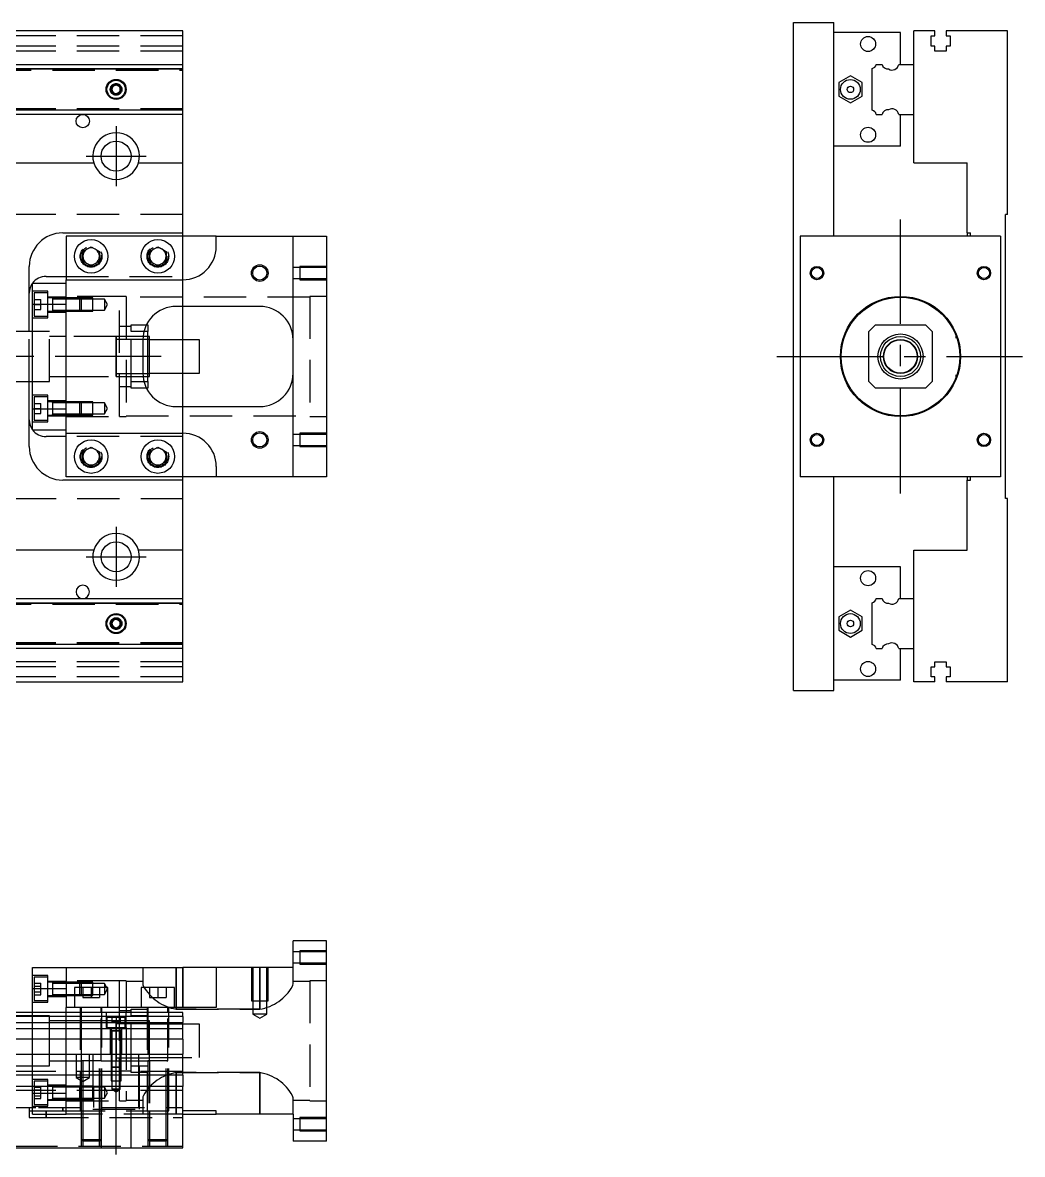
# Model space of a CAD drawing. Extents: x -14 to 771, y -277 to 102.
# Drawn here: x 472 to 771.4, y -239 to 100 of the extents above; entities that cross this region are included whole.
import ezdxf

# ---------------------------------------------------------------- set-up
doc = ezdxf.new("R2010")
doc.units = 0
doc.linetypes.add('CENTER', pattern=[50.8, 31.75, -6.35, 6.35, -6.35])
doc.linetypes.add('DASHED', pattern=[19.05, 12.7, -6.35])
doc.layers.get('0').update_dxf_attribs({"linetype": 'CONTINUOUS'})
doc.layers.add('CENTER', color=1, linetype='CENTER')

msp = doc.modelspace()

# ---------------------------------------------------------------- linework, layer by layer
at = {"color": 7, "linetype": 'CONTINUOUS'}
for p, q in [((702.89, 100), (714.89, 100)), ((702.89, -100), (702.89, 100)), ((714.89, 36), (714.89, 100)), ((520, 97.5), (360, 97.5)), ((520, 87.5), (520, 97.5)), ((734.89, 97), (714.89, 97)), ((734.89, 87.5), (734.89, 97)), ((738.89, 87.5), (738.89, 97.5)), ((745.19, 97.5), (738.89, 97.5)), ((744.04, 96), (745.19, 96)), ((744.04, 93), (744.04, 96)), ((745.19, 96), (745.19, 97.5)), ((748.59, 97.5), (748.59, 96)), ((766.89, 97.5), (748.59, 97.5)), ((748.59, 96), (749.74, 96)), ((749.74, 96), (749.74, 93)), ((766.89, 42.5), (766.89, 97.5)), ((745.19, 93), (744.04, 93)), ((745.19, 91.5), (745.19, 93)), ((748.59, 93), (748.59, 91.5)), ((749.74, 93), (748.59, 93)), ((748.59, 91.5), (745.19, 91.5)), ((360, 87.5), (520, 87.5)), ((360, 86.247728), (520, 86.247728)), ((520, 86.247728), (520, 87.5)), ((520, 73.752272), (520, 86.247728)), ((726.39, 73.752272), (726.39, 86.247728)), ((727.642272, 87.5), (729.41668, 87.5)), ((734.367372, 87.5), (738.89, 87.5)), ((738.89, 72.5), (738.89, 87.5)), ((738.89, 72.5), (738.89, 87.5)), ((498.75, 80.721688), (500, 81.443376)), ((500, 81.443376), (501.25, 80.721688)), ((716.38996, 82.020726), (716.389959, 77.979274)), ((719.88996, 84.041452), (716.38996, 82.020726)), ((723.389959, 82.020726), (719.88996, 84.041452)), ((723.389959, 77.979274), (723.389959, 82.020726)), ((498.75, 79.278312), (498.75, 80.721688)), ((500, 78.556624), (498.75, 79.278312)), ((501.25, 79.278312), (500, 78.556624)), ((501.25, 80.721688), (501.25, 79.278312)), ((716.389959, 77.979274), (719.88996, 75.958548)), ((719.88996, 75.958548), (723.389959, 77.979274)), ((520, 73.752272), (360, 73.752272)), ((520, 72.5), (360, 72.5)), ((520, 72.5), (520, 73.752272)), ((520, 58), (520, 72.5)), ((727.642272, 72.5), (729.41668, 72.5)), ((734.367372, 72.5), (738.89, 72.5)), ((734.89, 63), (734.89, 72.5)), ((738.89, 58), (738.89, 72.5)), ((734.89, 63), (714.89, 63)), ((386.708204, 58), (493.291796, 58)), ((506.708204, 58), (520, 58)), ((520, 37), (520, 58)), ((738.89, 58), (754.89, 58)), ((754.89, 37), (754.89, 58)), ((766.89, 42.5), (766.39, 42.5)), ((766.39, -42.5), (766.39, 42.5)), ((484, 37), (520, 37)), ((485, 36), (485, 23)), ((530, 36), (485, 36)), ((520, 36), (520, 37)), ((530, 33), (530, 36)), ((530, 36), (553, 36)), ((553, -36), (553, 36)), ((553, 36), (563, 36)), ((563, 36), (563, -36)), ((704.89, 36), (704.89, -36)), ((764.89, 36), (704.89, 36)), ((754.89, 37), (755.89, 37)), ((754.89, 37), (754.89, 36)), ((755.89, 36), (755.89, 37)), ((764.89, 36), (764.89, -36)), ((490, 31.443376), (492.5, 32.886752)), ((490, 28.556624), (490, 31.443376)), ((492.5, 32.886752), (495, 31.443376)), ((495, 31.443376), (495, 28.556624)), ((510, 31.443376), (512.5, 32.886752)), ((510, 28.556624), (510, 31.443376)), ((512.5, 32.886752), (515, 31.443376)), ((515, 31.443376), (515, 28.556624)), ((492.5, 27.113248), (490, 28.556624)), ((495, 28.556624), (492.5, 27.113248)), ((512.5, 27.113248), (510, 28.556624)), ((515, 28.556624), (512.5, 27.113248)), ((474, 7.5), (474, 27)), ((479, 24), (485, 24)), ((475, 22), (485, 22)), ((475, 15.652476), (475, 22)), ((485, 15.652476), (485, 23)), ((485, 23), (520, 23)), ((475, 15.652476), (485, 15.652476)), ((475, -15.652476), (475, 15.652476)), ((485, -15.652476), (485, 15.652476)), ((485, -15.652476), (485, 15.652476)), ((543, 15), (518, 15)), ((520, 5), (520, 15)), ((475, 7.5), (470, 7.5)), ((509.5, 7.5), (508.317542, 7.5)), ((509.069714, 9.5), (509.5, 9.5)), ((509.5, 9.5), (509.5, 7.5)), ((509.5, -7.5), (509.5, 7.5)), ((727.39, 9.5), (725.39, 7.5)), ((725.39, -7.5), (725.39, 7.5)), ((727.39, 9.5), (742.39, 9.5)), ((744.39, 7.5), (742.39, 9.5)), ((744.39, 7.5), (744.39, -7.5)), ((751.49, 6.959886), (751.49, 6.285102)), ((508, 5), (508, -5)), ((509.5, 5.125), (508.000782, 5.125)), ((509.5, 6), (508.050126, 6)), ((510, 6), (509.5, 6)), ((510, 5.125), (509.5, 5.125)), ((510, -6), (510, 6)), ((525, 5), (510, 5)), ((525, -5), (525, 5)), ((751.49, 6.285102), (751.49, 5.499994)), ((508.000782, -5.125), (509.5, -5.125)), ((508.050126, -6), (509.5, -6)), ((509.5, -5.125), (510, -5.125)), ((509.5, -6), (510, -6)), ((510, -5), (525, -5)), ((520, -15), (520, -5)), ((751.49, -5.499994), (751.49, -5.500852)), ((751.49, -5.500852), (751.49, -6.285102)), ((751.49, -6.285102), (751.49, -6.959886)), ((470, -7.5), (475, -7.5)), ((474, -27), (474, -7.5)), ((508.317542, -7.5), (509.5, -7.5)), ((509.5, -9.5), (509.069714, -9.5)), ((509.5, -7.5), (509.5, -9.5)), ((725.39, -7.5), (727.39, -9.5)), ((742.39, -9.5), (727.39, -9.5)), ((742.39, -9.5), (744.39, -7.5)), ((480.9, -13.556344), (480.9, -17.556354)), ((475, -15.652476), (485, -15.652476)), ((475, -22), (475, -15.652476)), ((485, -23), (485, -15.652476)), ((518, -15), (543, -15)), ((475, -22), (485, -22)), ((485, -23), (520, -23)), ((485, -36), (485, -23)), ((485, -24), (479, -24)), ((490, -28.556624), (492.5, -27.113248)), ((492.5, -27.113248), (495, -28.556624)), ((510, -28.556624), (512.5, -27.113248)), ((512.5, -27.113248), (515, -28.556624)), ((490, -31.443376), (490, -28.556624)), ((495, -28.556624), (495, -31.443376)), ((510, -31.443376), (510, -28.556624)), ((515, -28.556624), (515, -31.443376)), ((492.5, -32.886752), (490, -31.443376)), ((495, -31.443376), (492.5, -32.886752)), ((512.5, -32.886752), (510, -31.443376)), ((515, -31.443376), (512.5, -32.886752)), ((530, -33), (530, -36)), ((520, -37), (484, -37)), ((530, -36), (485, -36)), ((520, -37), (520, -36)), ((520, -58), (520, -37)), ((553, -36), (530, -36)), ((563, -36), (553, -36)), ((764.89, -36), (704.89, -36)), ((714.89, -100), (714.89, -36)), ((754.89, -36), (754.89, -37)), ((754.89, -58), (754.89, -37)), ((754.89, -37), (755.89, -37)), ((755.89, -37), (755.89, -36)), ((766.89, -42.5), (766.39, -42.5)), ((766.89, -97.5), (766.89, -42.5)), ((493.291796, -58), (386.708204, -58)), ((520, -58), (506.708204, -58)), ((520, -72.5), (520, -58)), ((738.89, -72.5), (738.89, -58)), ((738.89, -58), (754.89, -58)), ((734.89, -63), (714.89, -63)), ((734.89, -72.5), (734.89, -63)), ((360, -72.5), (520, -72.5)), ((360, -73.752272), (520, -73.752272)), ((520, -73.752272), (520, -72.5)), ((520, -86.247728), (520, -73.752272)), ((726.39, -86.247728), (726.39, -73.752272)), ((727.642272, -72.5), (729.41668, -72.5)), ((734.367372, -72.5), (738.89, -72.5)), ((738.89, -87.5), (738.89, -72.5)), ((738.89, -87.5), (738.89, -72.5)), ((719.88996, -75.958548), (716.38996, -77.979274)), ((723.389959, -77.979274), (719.88996, -75.958548)), ((498.75, -79.278312), (500, -78.556624)), ((498.75, -80.721688), (498.75, -79.278312)), ((500, -81.443376), (498.75, -80.721688)), ((500, -78.556624), (501.25, -79.278312)), ((501.25, -80.721688), (500, -81.443376)), ((501.25, -79.278312), (501.25, -80.721688)), ((716.38996, -77.979274), (716.389959, -82.020726)), ((723.389959, -82.020726), (723.389959, -77.979274)), ((716.389959, -82.020726), (719.88996, -84.041452)), ((719.88996, -84.041452), (723.389959, -82.020726)), ((520, -86.247728), (360, -86.247728)), ((520, -87.5), (360, -87.5)), ((520, -87.5), (520, -86.247728)), ((520, -97.5), (520, -87.5)), ((727.642272, -87.5), (729.41668, -87.5)), ((734.367372, -87.5), (738.89, -87.5)), ((734.89, -97), (734.89, -87.5)), ((738.89, -97.5), (738.89, -87.5)), ((745.19, -91.5), (748.59, -91.5)), ((745.19, -93), (745.19, -91.5)), ((748.59, -91.5), (748.59, -93)), ((744.04, -93), (745.19, -93)), ((744.04, -96), (744.04, -93)), ((748.59, -93), (749.74, -93)), ((749.74, -93), (749.74, -96)), ((360, -97.5), (520, -97.5)), ((734.89, -97), (714.89, -97)), ((745.19, -97.5), (738.89, -97.5)), ((745.19, -96), (744.04, -96)), ((745.19, -97.5), (745.19, -96)), ((748.59, -96), (748.59, -97.5)), ((749.74, -96), (748.59, -96)), ((766.89, -97.5), (748.59, -97.5)), ((702.89, -100), (714.89, -100)), ((553, -182.99), (553, -174.99)), ((563, -174.99), (553, -174.99)), ((563, -234.99), (563, -174.99)), ((475, -182.99), (485, -182.99)), ((475, -189.337524), (475, -182.99)), ((485, -182.99), (485, -194.99)), ((485, -182.99), (520, -182.99)), ((520, -194.99), (520, -182.99)), ((530, -182.99), (520, -182.99)), ((530, -182.99), (530, -194.99)), ((553, -182.99), (530, -182.99)), ((475, -196.49), (475, -189.337524)), ((475, -189.337524), (485, -189.337524)), ((480.9, -187.433646), (480.9, -188.01866)), ((485, -187.78365), (480.9, -187.78365)), ((480.9, -188.01866), (480.9, -189.293604)), ((480.9, -189.293604), (480.9, -189.573698)), ((480.9, -189.573698), (480.9, -190.848714)), ((489.5, -187.78365), (485, -187.78365)), ((497.5, -188.99), (487.5, -188.99)), ((487.5, -188.99), (487.5, -194.99)), ((497.5, -194.99), (497.5, -188.99)), ((517.5, -188.99), (507.5, -188.99)), ((507.5, -188.99), (507.5, -194.99)), ((517.5, -194.99), (517.5, -188.99)), ((480.9, -190.848714), (480.9, -191.433656)), ((480.9, -191.08365), (485, -191.08365)), ((485, -191.08365), (487.5, -191.08365)), ((487.5, -191.08365), (489.5, -191.08365)), ((520, -196.49), (353.5, -196.49)), ((485, -196.49), (485, -194.99)), ((530, -194.99), (485, -194.99)), ((520, -197.742272), (520, -196.49)), ((520, -197.742272), (353.5, -197.742272)), ((353.5, -199.51668), (520, -199.51668)), ((500, -204.99), (500, -198.989994)), ((520, -197.742272), (520, -199.51668)), ((520, -201.413076), (520, -199.51668)), ((520, -201.413076), (353.5, -201.413076)), ((520, -204.467372), (520, -201.413076)), ((520, -204.467372), (353.5, -204.467372)), ((520, -204.467372), (520, -208.99)), ((0, -208.99), (520, -208.99)), ((520, -215.29), (520, -208.99)), ((515.500006, -210.99), (509.499994, -210.99)), ((520, -215.29), (0, -215.29)), ((520, -215.29), (520, -218.69)), ((520, -218.69), (0, -218.69)), ((480.9, -218.546344), (480.9, -218.69)), ((480.9, -218.69), (480.9, -219.13136)), ((489.5, -218.89635), (485, -218.89635)), ((520, -236.99), (520, -218.69)), ((480.9, -220.406302), (480.9, -220.686396)), ((480.9, -221.961412), (480.9, -222.546354)), ((530, -225.99), (520, -225.99)), ((520, -226.99), (530, -226.99)), ((530, -226.99), (530, -225.99)), ((553, -226.99), (530, -226.99)), ((553, -226.99), (553, -234.99)), ((0, -236.99), (520, -236.99)), ((563, -234.99), (553, -234.99))]:
    msp.add_line(p, q, dxfattribs=at)
at = {"color": 3, "linetype": 'DASHED'}
for p, q in [((520, 96), (0, 96)), ((520, 93), (0, 93)), ((520, 91.5), (0, 91.5)), ((328.5, 86.1), (520, 86.1)), ((328.5, 85.8), (520, 85.8)), ((360, 86.1147), (520, 86.1147)), ((501.477374, 80.25955), (501.5, 80)), ((520, 74.2), (328.5, 74.2)), ((520, 73.9), (328.5, 73.9)), ((520, 73.8853), (360, 73.8853)), ((520, 42.5), (12.1, 42.5)), ((520, 24), (520, 36)), ((495.477798, 30.364306), (495.5, 30)), ((509.5, 30), (509.520026, 30.346056)), ((485, 24), (520, 24)), ((520, 23), (520, 24)), ((555, 26.65), (553, 26.65)), ((555, 26.999994), (555, 23.000006)), ((563, 26.999994), (555, 26.999994)), ((563, 26.65), (555, 26.65)), ((485, 15.652476), (485, 22)), ((520, 15), (520, 23)), ((553, 23.35), (555, 23.35)), ((555, 23.35), (563, 23.35)), ((555, 23.000006), (563, 23.000006)), ((479.5, 19.55635), (475, 19.55635)), ((475.5, 19.05635), (475.5, 12.05635)), ((479.5, 19.05635), (475.5, 19.05635)), ((475.5, 17.05635), (477.5, 17.05635)), ((477.5, 15.55635), (477.5, 17.05635)), ((479.5, 11.55635), (479.5, 19.55635)), ((485, 17.80635), (479.5, 17.80635)), ((480.9, 17.55635), (479.5, 17.55635)), ((480.9, 17.55635), (480.895, 17.55635)), ((480.9, 17.556354), (480.9, 13.556344)), ((480.9, 17.55635), (480.9, 17.339888)), ((480.905, 17.55635), (480.9, 17.55635)), ((485, 17.55635), (480.9, 17.55635)), ((480.9, 17.339888), (480.9, 13.77281)), ((485, 17.20635), (480.9, 17.20635)), ((501, 18), (485, 18)), ((489.15, 17.55635), (485, 17.55635)), ((489.150006, 17.556344), (485, 17.556344)), ((489.5, 17.20635), (485, 17.20635)), ((489.15, 13.55635), (489.15, 17.55635)), ((489.5, 17.20635), (489.15, 17.55635)), ((493, 17.556344), (489.150006, 17.556344)), ((489.5, 17.20635), (489.5, 13.90635)), ((493, 17.20635), (489.5, 17.20635)), ((493, 13.556354), (493, 17.556344)), ((496.5, 17.20635), (493, 17.20635)), ((496.5, 17.20635), (496.5, 13.90635)), ((497.452628, 15.55635), (496.5, 17.20635)), ((501, -18), (501, 18)), ((503, 18), (501, 18)), ((503, 18), (503, -18)), ((558, 17.75), (503, 17.75)), ((558, 18), (558, -18)), ((563, 18), (558, 18)), ((475.5, 15.55635), (477.5, 15.55635)), ((475.5, 14.05635), (477.5, 14.05635)), ((477.5, 14.05635), (477.5, 15.55635)), ((480.9, 13.90635), (485, 13.90635)), ((480.9, 13.77281), (480.9, 13.55635)), ((485, 13.90635), (489.5, 13.90635)), ((489.15, 13.55635), (489.5, 13.90635)), ((489.5, 13.90635), (493, 13.90635)), ((493, 13.90635), (496.5, 13.90635)), ((496.5, 13.90635), (497.452628, 15.55635)), ((475, 11.55635), (479.5, 11.55635)), ((475.5, 12.05635), (479.5, 12.05635)), ((479.5, 13.55635), (480.9, 13.55635)), ((479.5, 13.30635), (485, 13.30635)), ((480.895, 13.55635), (480.9, 13.55635)), ((480.9, 13.55635), (480.905, 13.55635)), ((480.9, 13.55635), (485, 13.55635)), ((485, 13.556354), (489.15, 13.556354)), ((485, 13.55635), (489.15, 13.55635)), ((489.15, 13.556354), (493, 13.556354)), ((474, -7.5), (474, 7.5)), ((480, 7.5), (475, 7.5)), ((480, -7.5), (480, 7.5)), ((504.5, 9), (501, 9)), ((504.5, 9.5), (509.069714, 9.5)), ((504.5, 7.5), (504.5, 9.5)), ((504.5, -7.5), (504.5, 7.5)), ((508.317542, 7.5), (504.5, 7.5)), ((485, 6), (480, 6)), ((500, 6), (485, 6)), ((500, 6), (499.995, 6)), ((500, -6.000006), (500, 6.000006)), ((500, 6), (500, -6)), ((500.005, 6), (500, 6)), ((501, 6), (500, 6)), ((501, 5.125), (500, 5.125)), ((504.5, 6), (501, 6)), ((504.5, 5.125), (501, 5.125)), ((508.050126, 6), (504.5, 6)), ((508.000782, 5.125), (504.5, 5.125)), ((520, -5), (520, 5)), ((480, -6), (485, -6)), ((485, -6), (500, -6)), ((499.995, -6), (500, -6)), ((500, -5.125), (501, -5.125)), ((500, -6), (500.005, -6)), ((500, -6), (501, -6)), ((501, -5.125), (504.5, -5.125)), ((501, -6), (504.5, -6)), ((504.5, -5.125), (508.000782, -5.125)), ((504.5, -6), (508.050126, -6)), ((475, -7.5), (480, -7.5)), ((501, -9), (504.5, -9)), ((504.5, -7.5), (508.317542, -7.5)), ((504.5, -9.5), (504.5, -7.5)), ((509.069714, -9.5), (504.5, -9.5)), ((479.5, -11.55635), (475, -11.55635)), ((475.5, -12.05635), (475.5, -19.05635)), ((479.5, -12.05635), (475.5, -12.05635)), ((479.5, -19.55635), (479.5, -11.55635)), ((485, -13.30635), (479.5, -13.30635)), ((480.9, -13.55635), (479.5, -13.55635)), ((480.9, -13.55635), (480.895, -13.55635)), ((480.9, -13.556344), (480.9, -17.556354)), ((480.9, -13.55635), (480.9, -13.77281)), ((480.9, -13.773058), (480.9, -13.55635)), ((485, -13.55635), (480.9, -13.55635)), ((480.905, -13.55635), (480.9, -13.55635)), ((489.15, -13.55635), (485, -13.55635)), ((489.15, -13.556352), (485, -13.556354)), ((489.15, -17.55635), (489.15, -13.55635)), ((489.5, -13.90635), (489.15, -13.55635)), ((493, -13.556354), (489.15, -13.556352)), ((493, -17.556344), (493, -13.556354)), ((475.5, -14.05635), (477.5, -14.05635)), ((475.5, -15.55635), (477.5, -15.55635)), ((477.5, -15.55635), (477.5, -14.05635)), ((477.5, -17.05635), (477.5, -15.55635)), ((480.9, -13.77281), (480.9, -17.339888)), ((485, -13.90635), (480.9, -13.90635)), ((489.5, -13.90635), (485, -13.90635)), ((485, -22), (485, -15.652476)), ((489.5, -13.90635), (489.5, -17.20635)), ((493, -13.90635), (489.5, -13.90635)), ((496.5, -13.90635), (493, -13.90635)), ((496.5, -13.90635), (496.5, -17.20635)), ((497.452628, -15.55635), (496.5, -13.90635)), ((496.5, -17.20635), (497.452628, -15.55635)), ((520, -23), (520, -15)), ((475, -19.55635), (479.5, -19.55635)), ((475.5, -17.05635), (477.5, -17.05635)), ((475.5, -19.05635), (479.5, -19.05635)), ((479.5, -17.55635), (480.9, -17.55635)), ((479.5, -17.80635), (485, -17.80635)), ((480.895, -17.55635), (480.9, -17.55635)), ((480.9, -17.20635), (485, -17.20635)), ((480.9, -17.55635), (480.9, -17.339682)), ((480.9, -17.339888), (480.9, -17.55635)), ((480.9, -17.55635), (485, -17.55635)), ((480.9, -17.55635), (480.905, -17.55635)), ((485, -17.20635), (489.5, -17.20635)), ((485, -17.556344), (489.15, -17.556346)), ((485, -17.55635), (489.15, -17.55635)), ((485, -18), (501, -18)), ((489.15, -17.55635), (489.5, -17.20635)), ((489.15, -17.556346), (493, -17.556344)), ((489.5, -17.20635), (493, -17.20635)), ((493, -17.20635), (496.5, -17.20635)), ((501, -18), (503, -18)), ((503, -17.75), (558, -17.75)), ((558, -18), (563, -18)), ((520, -24), (520, -23)), ((555, -23.35), (553, -23.35)), ((555, -23.000006), (555, -26.999994)), ((563, -23.000006), (555, -23.000006)), ((563, -23.35), (555, -23.35)), ((520, -24), (485, -24)), ((520, -36), (520, -24)), ((553, -26.65), (555, -26.65)), ((555, -26.65), (563, -26.65)), ((555, -26.999994), (563, -26.999994)), ((489.5, -30), (489.520026, -29.653944)), ((515.477798, -29.635694), (515.5, -30)), ((12.1, -42.5), (520, -42.5)), ((328.5, -73.9), (520, -73.9)), ((328.5, -74.2), (520, -74.2)), ((360, -73.8853), (520, -73.8853)), ((498.5, -80), (498.516134, -79.78059)), ((520, -85.8), (328.5, -85.8)), ((520, -86.1), (328.5, -86.1)), ((520, -86.1147), (360, -86.1147)), ((520, -91.5), (0, -91.5)), ((520, -93), (0, -93)), ((520, -96), (0, -96)), ((555, -178.34), (553, -178.34)), ((555, -177.990006), (555, -181.989994)), ((563, -177.990006), (555, -177.990006)), ((563, -178.34), (555, -178.34)), ((508, -182.99), (508, -187.958778)), ((518, -195.499874), (518, -182.99)), ((518, -182.99), (518, -194.99)), ((520, -182.99), (520, -194.99)), ((540.500006, -182.99), (540.500006, -192.99)), ((540.9, -182.99), (540.9, -192.99)), ((543, -182.99), (543, -195.499874)), ((543, -195.499874), (543, -182.99)), ((545.1, -192.99), (545.1, -182.99)), ((545.499994, -192.99), (545.499994, -182.99)), ((553, -181.64), (555, -181.64)), ((553, -187.958778), (553, -182.99)), ((555, -181.64), (563, -181.64)), ((555, -181.989994), (563, -181.989994)), ((479.5, -185.43365), (475, -185.43365)), ((475.5, -185.93365), (475.5, -189.43365)), ((479.5, -185.93365), (475.5, -185.93365)), ((479.5, -193.43365), (479.5, -185.43365)), ((475.5, -187.7016), (477.5, -187.7016)), ((475.5, -188.567626), (477.5, -188.567626)), ((475.5, -189.43365), (475.5, -192.93365)), ((477.5, -188.567626), (477.5, -187.7016)), ((477.5, -190.299676), (477.5, -188.567626)), ((485, -187.18365), (479.5, -187.18365)), ((480.9, -187.43365), (479.5, -187.43365)), ((480.9, -187.43365), (480.895, -187.43365)), ((480.9, -187.43365), (480.9, -187.650318)), ((480.905, -187.43365), (480.9, -187.43365)), ((485, -187.43365), (480.9, -187.43365)), ((480.9, -187.650318), (480.9, -188.018664)), ((480.9, -188.018664), (480.9, -189.43365)), ((480.9, -189.43365), (480.9, -190.84871)), ((501, -186.99), (485, -186.99)), ((489.15, -187.43365), (485, -187.43365)), ((489.15, -187.433654), (485, -187.433656)), ((489.15, -188.99), (489.15, -187.43365)), ((489.5, -187.78365), (489.15, -187.43365)), ((493, -187.433656), (489.15, -187.433654)), ((489.15, -189.43365), (489.15, -188.99)), ((489.15, -191.43365), (489.15, -189.43365)), ((489.5, -187.78365), (489.5, -188.99)), ((493, -187.78365), (489.5, -187.78365)), ((489.5, -188.99), (489.5, -189.43365)), ((489.5, -189.43365), (489.5, -191.08365)), ((490, -188.99), (490, -191.99)), ((492.5, -188.99), (492.5, -191.99)), ((493, -188.99), (493, -187.433656)), ((496.5, -187.78365), (493, -187.78365)), ((493, -191.433646), (493, -188.99)), ((495, -188.99), (495, -191.99)), ((496.5, -187.78365), (496.5, -191.08365)), ((497.452628, -189.43365), (496.5, -187.78365)), ((496.5, -191.08365), (497.452628, -189.43365)), ((501, -194.99), (501, -186.99)), ((503, -186.99), (501, -186.99)), ((503, -186.99), (503, -196.49)), ((508, -187.24), (503, -187.24)), ((508, -187.958778), (508.034792, -188.2257)), ((508.034792, -188.2257), (508.13642, -188.531226)), ((510, -188.99), (510, -191.99)), ((512.5, -188.99), (512.5, -191.99)), ((515, -188.99), (515, -191.99)), ((552.823178, -188.624328), (552.954746, -188.26671)), ((552.954746, -188.26671), (553, -187.958778)), ((558, -187.24), (553, -187.24)), ((558, -186.99), (558, -222.99)), ((563, -186.99), (558, -186.99)), ((475.5, -190.299676), (477.5, -190.299676)), ((475.5, -191.165702), (477.5, -191.165702)), ((475.5, -192.93365), (479.5, -192.93365)), ((477.5, -191.165702), (477.5, -190.299676)), ((479.5, -191.43365), (480.9, -191.43365)), ((479.5, -191.68365), (485, -191.68365)), ((480.895, -191.43365), (480.9, -191.43365)), ((480.9, -190.84871), (480.9, -191.216942)), ((480.9, -191.216942), (480.9, -191.43365)), ((480.9, -191.43365), (480.905, -191.43365)), ((480.9, -191.43365), (485, -191.43365)), ((485, -191.433646), (487.5, -191.433646)), ((485, -191.43365), (487.5, -191.43365)), ((487.5, -191.433646), (489.15, -191.433648)), ((487.5, -191.43365), (489.15, -191.43365)), ((489.15, -191.43365), (489.5, -191.08365)), ((489.15, -191.433648), (493, -191.433646)), ((489.5, -191.08365), (493, -191.08365)), ((490, -191.99), (492.5, -191.99)), ((492.5, -191.99), (495, -191.99)), ((493, -191.08365), (496.5, -191.08365)), ((510, -191.99), (512.5, -191.99)), ((512.5, -191.99), (515, -191.99)), ((540.500006, -192.99), (545.499994, -192.99)), ((540.9, -192.99), (540.9, -196.99)), ((545.1, -196.99), (545.1, -192.99)), ((475, -193.43365), (479.5, -193.43365)), ((475, -208.99), (475, -196.49)), ((485, -208.99), (485, -196.49)), ((489.25, -194.99), (489.25, -225.99)), ((489.5, -194.99), (489.5, -196.49)), ((489.5, -196.49), (489.5, -208.99)), ((495.5, -196.49), (495.5, -194.99)), ((495.5, -210.995), (495.5, -196.49)), ((495.75, -225.99), (495.75, -194.99)), ((497, -196.49), (497, -200.99)), ((501, -196.49), (501, -194.99)), ((504.5, -195.99), (501, -195.99)), ((501, -197.99), (501, -196.49)), ((503, -200.99), (503, -196.49)), ((504.5, -195.49), (509.5, -195.49)), ((504.5, -196.49), (504.5, -195.49)), ((504.5, -197.49), (504.5, -196.49)), ((509.25, -194.99), (509.25, -225.99)), ((509.5, -194.99), (509.5, -196.49)), ((509.5, -196.49), (509.5, -210.995)), ((515.5, -196.49), (515.5, -194.99)), ((515.5, -210.995), (515.5, -196.49)), ((515.75, -225.99), (515.75, -194.99)), ((518, -194.99), (518, -195.499874)), ((518, -195.499874), (543, -195.499874)), ((543, -195.499874), (518, -195.499874)), ((475, -197.49), (470, -197.49)), ((480, -197.49), (475, -197.49)), ((480, -204.99), (480, -197.49)), ((485, -198.99), (480, -198.99)), ((489.5, -198.99), (485, -198.99)), ((495.5, -198.99), (489.5, -198.99)), ((497.25, -198.99), (495.5, -198.99)), ((502.75, -197.99), (497.25, -197.99)), ((497.25, -197.99), (497.25, -200.99)), ((500.005, -198.99), (497.25, -198.99)), ((498.75, -197.99), (498.75, -199.29)), ((498.75, -199.29), (500, -199.29)), ((501, -198.99), (499.995, -198.99)), ((500, -197.99), (500, -199.29)), ((500, -210.990006), (500, -198.989994)), ((500, -198.99), (500, -204.789946)), ((500, -199.664966), (500, -198.99)), ((500, -199.29), (501.25, -199.29)), ((500, -199.865), (500, -210.115)), ((501, -199.865), (500, -199.865)), ((501, -204.99), (501, -197.99)), ((502.75, -198.99), (501, -198.99)), ((502.75, -199.865), (501, -199.865)), ((501.25, -197.99), (501.25, -199.29)), ((502.75, -200.99), (502.75, -197.99)), ((504.5, -198.99), (502.75, -198.99)), ((504.5, -199.865), (502.75, -199.865)), ((509.5, -197.49), (504.5, -197.49)), ((504.5, -212.49), (504.5, -197.49)), ((509.5, -198.99), (504.5, -198.99)), ((509.5, -199.865), (504.5, -199.865)), ((510, -198.99), (509.5, -198.99)), ((510, -199.865), (509.5, -199.865)), ((510, -204.99), (510, -198.99)), ((515.5, -199.99), (510, -199.99)), ((520, -199.99), (515.5, -199.99)), ((525, -199.99), (520, -199.99)), ((525, -204.99), (525, -199.99)), ((545.1, -196.99), (540.9, -196.99)), ((540.9, -196.99), (543, -198.202436)), ((543, -198.202436), (545.1, -196.99)), ((497, -200.99), (503, -200.99)), ((498.25, -200.99), (498.25, -208.99)), ((501.500006, -201.99), (498.499994, -201.99)), ((499.998804, -201.99), (498.499994, -201.99)), ((498.5, -200.99), (498.5, -201.99)), ((498.5, -201.985), (498.5, -201.99)), ((498.5, -201.99), (498.62467, -201.99)), ((498.624678, -201.99), (498.5, -201.99)), ((498.5, -201.99), (498.5, -201.995)), ((498.5, -201.99), (498.5, -208.99)), ((498.62467, -201.99), (501.375392, -201.99)), ((499.998804, -201.99), (498.624678, -201.99)), ((498.75, -201.99), (498.75, -208.99)), ((501.500006, -201.99), (499.998804, -201.99)), ((501.37533, -201.99), (499.998804, -201.99)), ((501.25, -208.99), (501.25, -201.99)), ((501.5, -201.99), (501.37533, -201.99)), ((501.375392, -201.99), (501.5, -201.99)), ((501.5, -201.99), (501.5, -200.99)), ((501.5, -201.99), (501.5, -201.985)), ((501.5, -201.995), (501.5, -201.99)), ((501.5, -208.99), (501.5, -201.99)), ((501.75, -208.99), (501.75, -200.99)), ((503, -200.99), (503, -222.99)), ((480, -208.99), (480, -204.99)), ((500, -204.789946), (500, -210.99)), ((501, -222.99), (501, -204.99)), ((510, -210.99), (510, -204.99)), ((525, -209.99), (525, -204.99)), ((475, -215.29), (475, -208.99)), ((480, -212.49), (480, -208.99)), ((485, -215.29), (485, -208.99)), ((488, -208.99), (488, -215.99)), ((489.5, -208.99), (489.5, -210.99)), ((492, -215.99), (492, -208.99)), ((493, -208.99), (493, -225.49)), ((498.5, -208.99), (498.5, -212.74)), ((498.500006, -208.99), (498.500006, -212.740006)), ((498.75, -208.99), (498.75, -212.99)), ((500, -210.990006), (500, -210.115)), ((500, -210.115), (510, -210.115)), ((501.25, -212.99), (501.25, -208.99)), ((501.499994, -212.740006), (501.499994, -208.99)), ((501.5, -212.74), (501.5, -208.99)), ((506.708204, -208.99), (506.708204, -215.29)), ((507, -225.49), (507, -208.99)), ((510, -209.99), (525, -209.99)), ((470, -212.49), (475, -212.49)), ((475, -212.49), (476.708204, -212.49)), ((476.708204, -212.49), (480, -212.49)), ((480, -210.99), (485, -210.99)), ((485, -210.99), (489.39999, -210.99)), ((489.39999, -210.99), (489.5, -210.99)), ((495.500006, -210.99), (489.499994, -210.99)), ((489.5, -210.985), (489.5, -210.99)), ((489.849602, -210.99), (489.5, -210.99)), ((489.5, -210.99), (489.5, -210.995)), ((489.5, -210.99), (489.5, -215.29)), ((495.15035, -210.99), (489.849602, -210.99)), ((490, -210.99), (490, -215.29)), ((495, -225.99), (495, -210.99)), ((495.5, -210.99), (495.15035, -210.99)), ((495.5, -225.99), (495.5, -210.985)), ((495.500006, -210.99), (495.60001, -210.99)), ((495.60001, -210.99), (500.005, -210.99)), ((498.5, -212.74), (501.5, -212.74)), ((498.5, -212.74), (498.75, -212.99)), ((498.500006, -212.740006), (498.500006, -215.29)), ((501.25, -212.99), (498.75, -212.99)), ((498.75, -212.99), (498.75, -216.99)), ((499.995, -210.99), (509.39999, -210.99)), ((500.005, -210.99), (509.5, -210.99)), ((501.25, -212.99), (501.5, -212.74)), ((501.25, -216.99), (501.25, -212.99)), ((501.499994, -215.29), (501.499994, -212.740006)), ((504.5, -212.49), (509.5, -212.49)), ((504.5, -214.49), (504.5, -212.49)), ((509.39999, -210.99), (509.5, -210.99)), ((509.5, -210.985), (509.5, -225.99)), ((509.5, -210.99), (509.84965, -210.99)), ((509.849602, -210.99), (509.5, -210.99)), ((515.15035, -210.99), (509.849602, -210.99)), ((510, -210.99), (510, -225.99)), ((515, -225.99), (515, -210.99)), ((515.150204, -210.99), (515.5, -210.99)), ((515.5, -210.99), (515.15035, -210.99)), ((515.5, -225.99), (515.5, -210.985)), ((520, -214.14), (0, -214.14)), ((475, -218.69), (475, -215.29)), ((479.5, -216.54635), (475, -216.54635)), ((479.5, -224.54635), (479.5, -216.54635)), ((485, -218.69), (485, -215.29)), ((492, -215.99), (488, -215.99)), ((488, -215.99), (490, -217.1447)), ((489.5, -215.29), (489.5, -218.69)), ((490, -215.29), (490, -218.69)), ((490, -217.1447), (492, -215.99)), ((498.500006, -215.29), (498.500006, -216.99)), ((501, -213.99), (504.5, -213.99)), ((501.499994, -216.99), (501.499994, -215.29)), ((509.5, -214.49), (504.5, -214.49)), ((506.708204, -215.29), (506.708204, -218.69)), ((543, -214.480126), (518, -214.480126)), ((518, -214.480126), (543, -214.480126)), ((518, -226.99), (518, -214.480126)), ((518, -214.480126), (518, -225.99)), ((543, -214.480126), (543, -226.99)), ((543, -226.99), (543, -214.480126)), ((520, -219.84), (0, -219.84)), ((475, -220.642476), (475, -218.69)), ((475.5, -217.04635), (475.5, -218.69)), ((476.708204, -217.04635), (475.5, -217.04635)), ((475.5, -218.69), (475.5, -220.54635)), ((475.5, -218.814298), (477.5, -218.814298)), ((475.5, -219.680324), (477.5, -219.680324)), ((479.5, -217.04635), (476.708204, -217.04635)), ((477.5, -219.680324), (477.5, -218.814298)), ((477.5, -221.412374), (477.5, -219.680324)), ((485, -218.29635), (479.5, -218.29635)), ((480.9, -218.54635), (479.5, -218.54635)), ((480.9, -218.54635), (480.895, -218.54635)), ((480.9, -218.54635), (480.9, -218.689586)), ((485, -218.54635), (480.9, -218.54635)), ((480.905, -218.54635), (480.9, -218.54635)), ((480.9, -218.689586), (480.9, -218.763016)), ((480.9, -218.763016), (480.9, -219.131362)), ((485, -218.89635), (480.9, -218.89635)), ((480.9, -219.13136), (480.9, -220.406302)), ((480.9, -219.131362), (480.9, -220.54635)), ((489.15, -218.54635), (485, -218.54635)), ((489.15, -218.546352), (485, -218.546354)), ((485, -225.99), (485, -218.69)), ((489.5, -218.89635), (485, -218.89635)), ((489.15, -218.69), (489.15, -218.54635)), ((489.29365, -218.69), (489.15, -218.54635)), ((489.5, -218.546354), (489.15, -218.546352)), ((489.15, -220.54635), (489.15, -218.69)), ((489.5, -218.89635), (489.29365, -218.69)), ((490, -218.546354), (489.5, -218.546354)), ((489.5, -218.69), (489.5, -225.99)), ((493, -218.89635), (489.5, -218.89635)), ((493, -218.546354), (490, -218.546354)), ((490, -218.69), (490, -225.99)), ((493, -222.546344), (493, -218.546354)), ((496.5, -218.89635), (493, -218.89635)), ((493.291796, -224.99), (493.291796, -218.69)), ((496.5, -218.89635), (496.5, -222.19635)), ((497.452628, -220.54635), (496.5, -218.89635)), ((498.500006, -216.99), (501.499994, -216.99)), ((498.75, -216.99), (498.75, -219.49)), ((501.25, -219.49), (498.75, -219.49)), ((498.75, -219.49), (500, -220.211688)), ((500, -220.211688), (501.25, -219.49)), ((501.25, -219.49), (501.25, -216.99)), ((506.708204, -218.69), (506.708204, -224.99)), ((475, -226.99), (475, -220.642476)), ((475, -220.642476), (485, -220.642476)), ((475.5, -220.54635), (475.5, -224.04635)), ((475.5, -221.412374), (477.5, -221.412374)), ((475.5, -222.2784), (477.5, -222.2784)), ((477.5, -222.2784), (477.5, -221.412374)), ((479.5, -222.54635), (480.905, -222.54635)), ((479.5, -222.79635), (485, -222.79635)), ((480.895, -222.54635), (485, -222.546346)), ((480.9, -220.54635), (480.9, -221.961408)), ((480.9, -220.686396), (480.9, -221.961412)), ((480.9, -221.961408), (480.9, -222.32964)), ((480.9, -222.19635), (485, -222.19635)), ((480.9, -222.32964), (480.9, -222.54635)), ((480.9, -222.54635), (480.9, -222.329682)), ((485, -222.19635), (489.5, -222.19635)), ((485, -222.19635), (489.5, -222.19635)), ((485, -222.546344), (489.15, -222.546346)), ((485, -222.546346), (489.15, -222.54635)), ((485, -222.99), (501, -222.99)), ((485, -222.99), (501, -222.99)), ((489.15, -222.54635), (489.15, -220.54635)), ((489.15, -222.54635), (489.5, -222.19635)), ((489.15, -222.546346), (493, -222.546344)), ((489.5, -222.19635), (493, -222.19635)), ((493, -222.19635), (496.5, -222.19635)), ((496.5, -222.19635), (497.452628, -220.54635)), ((501, -222.99), (503, -222.99)), ((503, -222.74), (508, -222.74)), ((508.045254, -221.71329), (508, -222.021222)), ((508, -222.021222), (508, -226.99)), ((508.176822, -221.355672), (508.045254, -221.71329)), ((552.965208, -221.7543), (552.86358, -221.448774)), ((553, -222.021222), (552.965208, -221.7543)), ((553, -226.99), (553, -222.021222)), ((553, -222.74), (558, -222.74)), ((558, -222.99), (563, -222.99)), ((463.291796, -224.99), (476.708204, -224.99)), ((474, -224.99), (474, -225.99)), ((474, -225.99), (484, -225.99)), ((474, -225.99), (474, -227.99)), ((475, -224.54635), (479.5, -224.54635)), ((475, -226.99), (485, -226.99)), ((475.5, -224.04635), (479.5, -224.04635)), ((476.708204, -224.99), (520, -224.99)), ((479, -227.99), (479, -225.99)), ((479, -225.99), (479, -227.99)), ((484, -225.99), (484, -224.99)), ((484, -224.99), (484, -225.99)), ((484, -225.99), (520, -225.99)), ((485, -226.99), (485, -225.99)), ((515, -226.99), (485, -226.99)), ((489.5, -225.99), (489.5, -234.49)), ((489.500006, -225.99), (489.500002, -234.49)), ((490, -225.99), (490, -234.99)), ((493, -225.49), (507, -225.49)), ((495, -234.99), (495, -225.99)), ((495.499998, -234.49), (495.499994, -225.99)), ((495.5, -225.49), (495.5, -236.99)), ((495.5, -234.49), (495.5, -225.99)), ((504.5, -236.99), (504.5, -225.49)), ((509.5, -225.99), (509.5, -234.49)), ((509.500006, -225.99), (509.500002, -234.49)), ((510, -225.99), (510, -234.99)), ((515, -234.99), (515, -225.99)), ((515.5, -226.99), (515, -226.99)), ((515.499998, -234.49), (515.499994, -225.99)), ((515.5, -234.49), (515.5, -225.99)), ((520, -226.99), (515.5, -226.99)), ((518, -225.99), (518, -226.99)), ((474, -227.99), (479, -227.99)), ((479, -227.99), (520, -227.99)), ((555, -228.34), (553, -228.34)), ((555, -227.990006), (555, -231.989994)), ((563, -227.990006), (555, -227.990006)), ((563, -228.34), (555, -228.34)), ((553, -231.64), (555, -231.64)), ((555, -231.64), (563, -231.64)), ((555, -231.989994), (563, -231.989994)), ((12.499994, -236.49), (520, -236.49)), ((489.5, -234.49), (495.5, -234.49)), ((489.5, -234.49), (490, -234.99)), ((489.500002, -234.49), (489.500006, -236.49)), ((495, -234.99), (490, -234.99)), ((490, -234.99), (490, -236.49)), ((495, -234.99), (495.5, -234.49)), ((495, -236.49), (495, -234.99)), ((495.499994, -236.49), (495.499998, -234.49)), ((509.5, -234.49), (515.5, -234.49)), ((509.5, -234.49), (510, -234.99)), ((509.500002, -234.49), (509.500006, -236.49)), ((515, -234.99), (510, -234.99)), ((510, -234.99), (510, -236.49)), ((515, -234.99), (515.5, -234.49)), ((515, -236.49), (515, -234.99)), ((515.499994, -236.49), (515.499998, -234.49))]:
    msp.add_line(p, q, dxfattribs=at)
at = {"color": 7, "linetype": 'CONTINUOUS'}
for centre, radius in [((725.189959, 93.6), 2.25), ((500, 80), 3), ((500, 80), 2.75), ((719.88996, 80), 2.97), ((719.88996, 80), 0.97), ((490, 70.5), 2), ((725.189959, 66.4), 2.25), ((500, 60), 4.5), ((492.5, 30), 5), ((512.5, 30), 5), ((543, 25), 2.1), ((709.89, 25), 1.65), ((759.89, 25), 1.65), ((734.89, 0), 18), ((734.89, 0), 17.75), ((734.89, 0), 6.75), ((734.89, 0), 6), ((734.89, 0), 5.125), ((734.89, 0), 5), ((543, -25), 2.1), ((709.89, -25), 1.65), ((759.89, -25), 1.65), ((492.5, -30), 5), ((512.5, -30), 5), ((500, -60), 4.5), ((725.189959, -66.4), 2.25), ((500, -80), 3), ((500, -80), 2.75), ((719.88996, -80), 2.97), ((719.88996, -80), 0.97), ((725.189959, -93.6), 2.25)]:
    msp.add_circle(centre, radius, dxfattribs=at)
at = {"color": 3, "linetype": 'DASHED'}
for centre, radius in [((500, 80), 1.75), ((500, 80), 1.5), ((492.5, 30), 3.25), ((492.5, 30), 3), ((512.5, 30), 3.25), ((512.5, 30), 3), ((492.5, -30), 3.25), ((492.5, -30), 3), ((512.5, -30), 3.25), ((512.5, -30), 3), ((500, -80), 1.75), ((500, -80), 1.5)]:
    msp.add_circle(centre, radius, dxfattribs=at)
at = {"color": 3, "linetype": 'CONTINUOUS'}
for centre, radius in [((543, 25), 2.5), ((709.89, 25), 2), ((759.89, 25), 2), ((543, -25), 2.5), ((709.89, -25), 2), ((759.89, -25), 2)]:
    msp.add_circle(centre, radius, dxfattribs=at)
at = {"color": 7, "linetype": 'CONTINUOUS'}
for centre, radius, start, end in [((725.99, 87.9), 1.7, 283.608961, 346.391039), ((731.09, 87.8), 1.7, 190.164249, 277.540197), ((732.39, 87.8), 2, 237.42103, 351.373073), ((500, 80), 1.25, 120, 180), ((500, 80), 1.25, 180, 240), ((500, 80), 1.25, 60, 120), ((500, 80), 1.25, 240, 300), ((500, 80), 1.25, 0, 60), ((500, 80), 1.25, 300, 0), ((725.99, 72.1), 1.7, 13.608961, 76.391039), ((731.09, 72.2), 1.7, 82.459803, 169.835751), ((732.39, 72.2), 2, 8.626927, 122.57897), ((500, 60), 7, 343.39845, 196.60155), ((500, 60), 7, 196.60155, 343.39845), ((484, 27), 10, 90, 180), ((492.5, 30), 2.5, 120, 180), ((492.5, 30), 2.5, 60, 120), ((492.5, 30), 2.5, 0, 60), ((512.5, 30), 2.5, 120, 180), ((512.5, 30), 2.5, 60, 120), ((512.5, 30), 2.5, 0, 60), ((520, 33), 10, 270, 0), ((492.5, 30), 2.5, 180, 240), ((492.5, 30), 2.5, 240, 300), ((492.5, 30), 2.5, 300, 0), ((512.5, 30), 2.5, 180, 240), ((512.5, 30), 2.5, 240, 300), ((512.5, 30), 2.5, 300, 0), ((479, 19), 5, 90, 143.130102), ((479, 19), 5, 143.130102, 180), ((518, 5), 10, 90, 180), ((543, 5), 10, 0, 90), ((518, -5), 10, 180, 270), ((543, -5), 10, 270, 0), ((479, -19), 5, 180, 216.869898), ((479, -19), 5, 216.869898, 270), ((520, -33), 10, 0, 90), ((484, -27), 10, 180, 270), ((492.5, -30), 2.5, 120, 180), ((492.5, -30), 2.5, 180, 240), ((492.5, -30), 2.5, 60, 120), ((492.5, -30), 2.5, 0, 60), ((492.5, -30), 2.5, 300, 0), ((512.5, -30), 2.5, 120, 180), ((512.5, -30), 2.5, 180, 240), ((512.5, -30), 2.5, 60, 120), ((512.5, -30), 2.5, 0, 60), ((512.5, -30), 2.5, 300, 0), ((492.5, -30), 2.5, 240, 300), ((512.5, -30), 2.5, 240, 300), ((500, -60), 7, 16.60155, 163.39845), ((500, -60), 7, 163.39845, 16.60155), ((490, -70.5), 2, 90, 270), ((490, -70.5), 2, 270, 90), ((725.99, -72.1), 1.7, 283.608961, 346.391039), ((731.09, -72.2), 1.7, 190.164249, 277.540197), ((732.39, -72.2), 2, 237.42103, 351.373073), ((500, -80), 1.25, 120, 180), ((500, -80), 1.25, 180, 240), ((500, -80), 1.25, 60, 120), ((500, -80), 1.25, 240, 300), ((500, -80), 1.25, 0, 60), ((500, -80), 1.25, 300, 0), ((725.99, -87.9), 1.7, 13.608961, 76.391039), ((731.09, -87.8), 1.7, 82.459803, 169.835751), ((732.39, -87.8), 2, 8.626927, 122.57897)]:
    msp.add_arc(centre, radius, start, end, dxfattribs=at)
at = {"color": 3, "linetype": 'DASHED'}
for centre, radius, start, end in [((520.333832, -181.731627), 13.964648, 209.13802648, 260.37933944), ((540.794189, -181.893383), 13.784128, 279.20837209, 330.77035528), ((520.205811, -228.086617), 13.784128, 99.20837209, 150.77035528), ((540.666168, -228.248373), 13.964648, 29.13802648, 80.37933944)]:
    msp.add_arc(centre, radius, start, end, dxfattribs=at)
at = {"layer": 'CENTER', "color": 1, "linetype": 'CENTER'}
for p, q in [((500, 69), (500, 51)), ((491, 60), (509, 60)), ((734.89, -41), (734.89, 41)), ((513.445, 0), (-13.795, 0)), ((697.89, 0), (771.39, 0)), ((500, -51), (500, -69)), ((491, -60), (509, -60)), ((500, -238.99), (500, -206.99))]:
    msp.add_line(p, q, dxfattribs=at)

doc.saveas('drawing.dxf')
